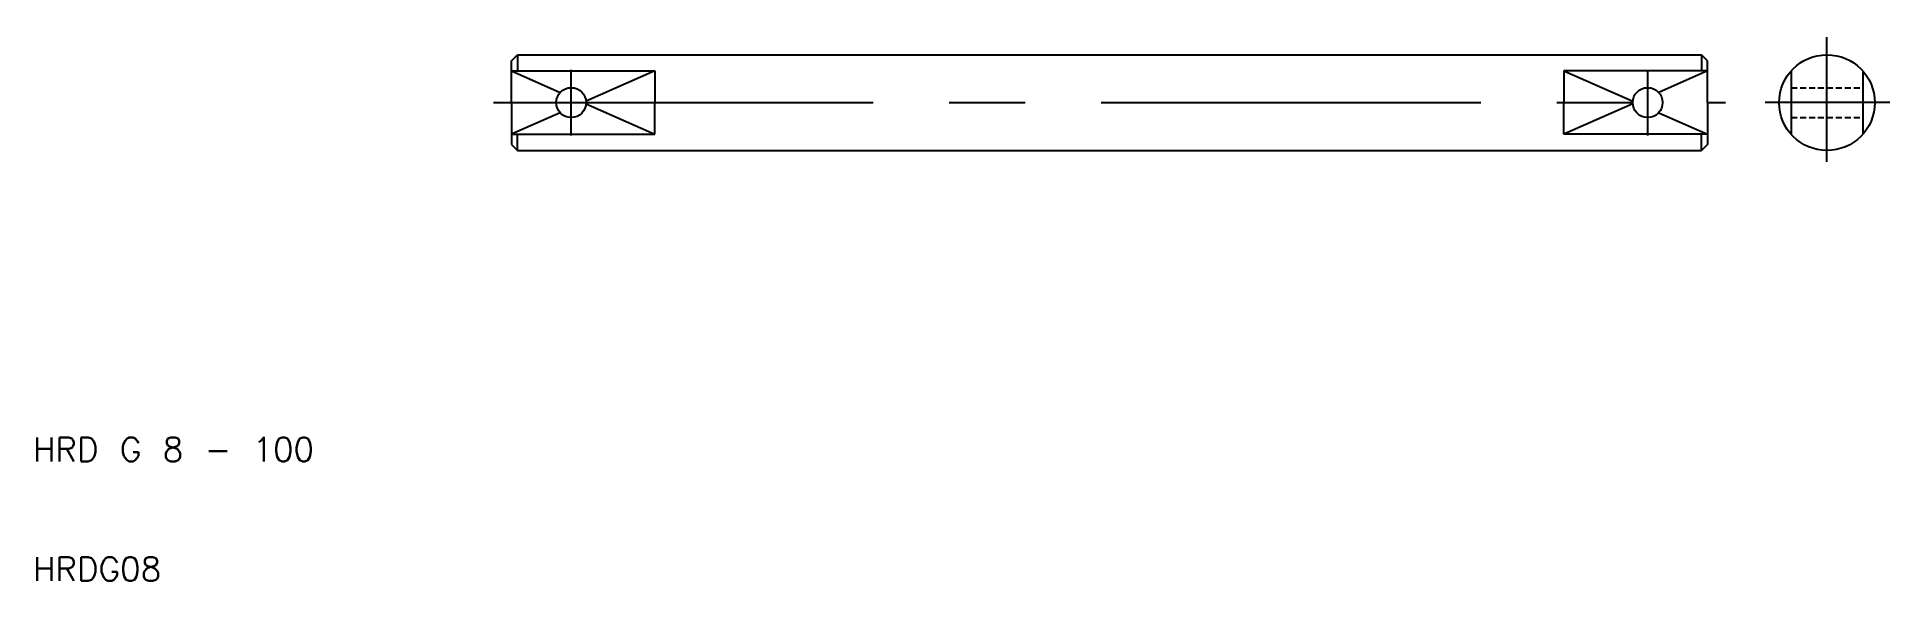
# Model space of a CAD drawing. Extents: x 10 to 165, y 10 to 55.
import ezdxf

# ---------------------------------------------------------------- set-up
doc = ezdxf.new("R2010")
doc.units = 0
doc.linetypes.add('CENTER', pattern=[50.8, 31.75, -6.35, 6.35, -6.35])
doc.linetypes.add('DASHED', pattern=[0.75, 0.5, -0.25])
doc.layers.get('0').update_dxf_attribs({"linetype": 'CONTINUOUS'})
doc.layers.add('CENTER', color=1, linetype='CENTER')
doc.styles.get("Standard").update_dxf_attribs({"font": 'txt.shx'})

msp = doc.modelspace()

# ---------------------------------------------------------------- linework, layer by layer
at = {"color": 7, "linetype": 'CONTINUOUS'}
for p, q in [((50, 53.5), (50.5, 54)), ((50, 50), (50, 53.5)), ((50.5, 54), (149.5, 54)), ((50.5, 54), (50.5, 52.65)), ((149.5, 54), (149.5, 52.65)), ((150, 53.5), (149.5, 54)), ((150, 50), (150, 53.5)), ((50, 52.65), (62, 52.65)), ((62, 52.65), (62, 50)), ((138, 52.65), (138, 50)), ((150, 52.65), (138, 52.65)), ((156.99, 52.65), (156.99, 47.35)), ((162.99, 52.65), (162.99, 47.35)), ((50, 50), (50, 46.5)), ((62, 47.35), (62, 50)), ((138, 47.35), (138, 50)), ((150, 50), (150, 46.5)), ((50, 47.35), (62, 47.35)), ((50, 46.5), (50.5, 46)), ((50.5, 46), (50.5, 47.35)), ((150, 47.35), (138, 47.35)), ((149.5, 46), (149.5, 47.35)), ((150, 46.5), (149.5, 46)), ((50.5, 46), (149.5, 46))]:
    msp.add_line(p, q, dxfattribs=at)
at = {"color": 3, "linetype": 'CONTINUOUS'}
for p, q in [((50, 52.65), (54.08, 50.85)), ((62, 52.65), (56.25, 50.11)), ((138, 52.65), (143.75, 50.11)), ((150, 52.65), (145.92, 50.85)), ((56.25, 49.89), (62, 47.35)), ((143.75, 49.89), (138, 47.35)), ((54.08, 49.15), (50, 47.35)), ((145.92, 49.15), (150, 47.35))]:
    msp.add_line(p, q, dxfattribs=at)
at = {"color": 3, "linetype": 'DASHED'}
for p, q in [((156.99, 51.25), (162.99, 51.25)), ((156.99, 48.75), (162.99, 48.75))]:
    msp.add_line(p, q, dxfattribs=at)
at = {"color": 7, "linetype": 'CONTINUOUS'}
for centre, radius in [((159.99, 50), 4), ((55, 50), 1.25), ((145, 50), 1.25)]:
    msp.add_circle(centre, radius, dxfattribs=at)
at = {"layer": 'CENTER', "color": 1, "linetype": 'CENTER'}
for p, q in [((159.99, 45.04), (159.99, 55.48)), ((55, 47.25), (55, 52.75)), ((145, 47.25), (145, 52.75)), ((48.5, 50), (151.5, 50)), ((165.26, 50), (154.81, 50))]:
    msp.add_line(p, q, dxfattribs=at)

# ---------------------------------------------------------------- texts
at = {"color": 7, "linetype": 'CONTINUOUS'}
for s, p in [('HRD G 8 - 100', (10, 20)), ('HRDG08', (10, 10))]:
    msp.add_text(s, height=2, dxfattribs=at).set_placement(p)

doc.saveas('drawing.dxf')
